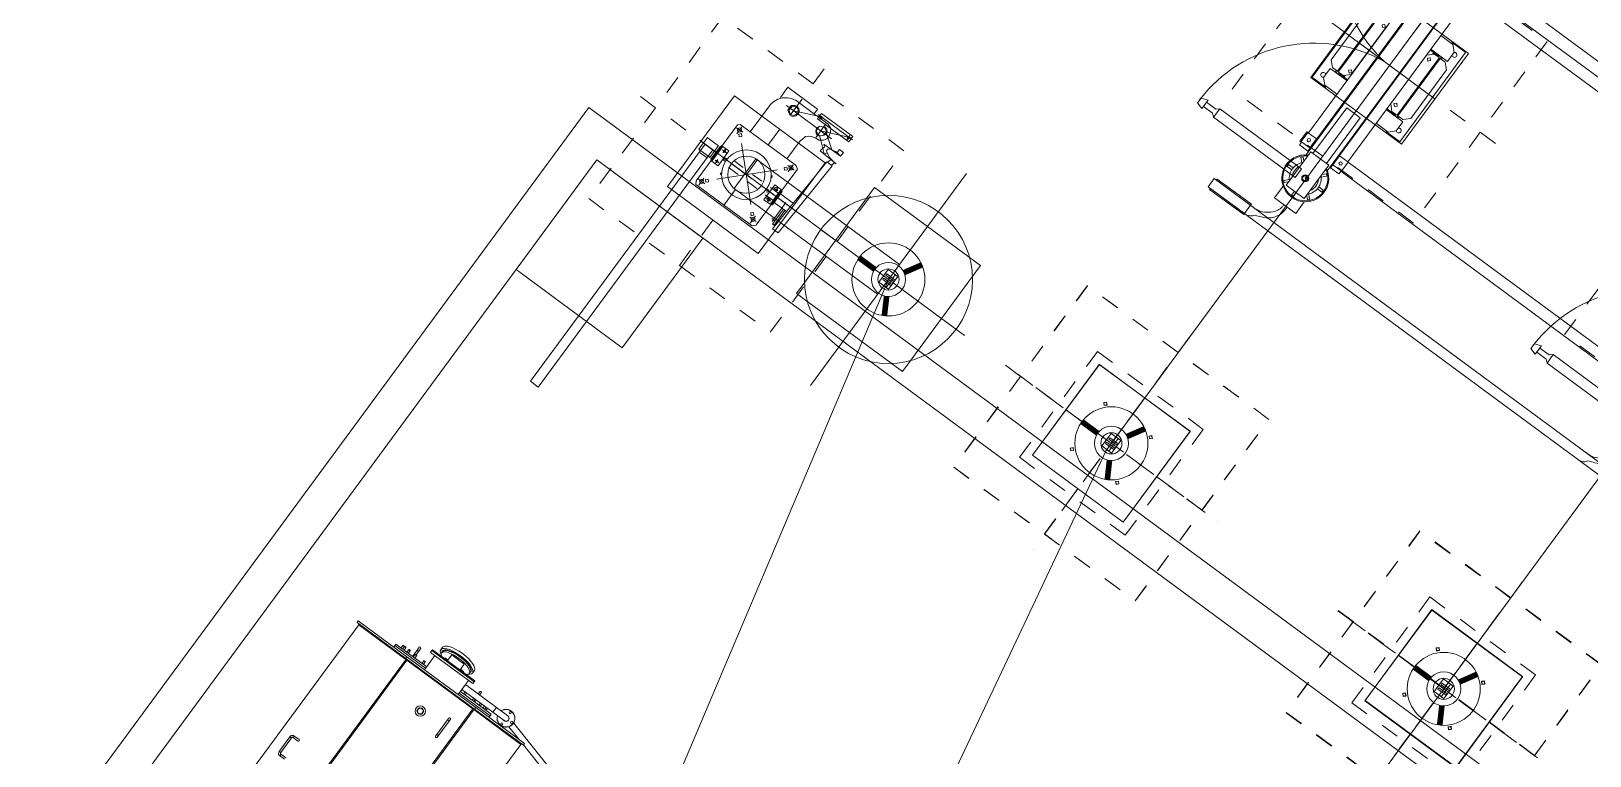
# Model space of a CAD drawing. Header units: metres. Extents: x 432095 to 435012, y 2470938 to 2473256.
# Drawn here: x 433767.35 to 433775.65, y 2471292.91 to 2471296.76 of the extents above; entities that cross this region are included whole.
import ezdxf

# ---------------------------------------------------------------- set-up
doc = ezdxf.new("R2010")
doc.units = ezdxf.units.M
doc.header["$MEASUREMENT"] = 0
doc.set_wipeout_variables(frame=1)
for name, pattern in [('MB D$0$DASHDOT', [1, 0.5, -0.25, 0, -0.25]), ('MB D$0$DASHED', [19.05, 12.7, -6.35]), ('MB D$0$HIDDEN', [0.375, 0.25, -0.125])]:
    doc.linetypes.add(name, pattern=pattern)
doc.layers.add('cong trinh tram 110kv', color=7, linetype='Continuous', lineweight=5)
doc.layers.add('MB D$0$net dut du kien lam', color=8, linetype='MB D$0$HIDDEN', lineweight=20)
doc.layers.add('MB D$0$4-Net thay', color=4, linetype='Continuous')
doc.layers.add('MB D$0$muong cap', color=4, linetype='Continuous')

# ---------------------------------------------------------------- blocks, each defined once
blk = doc.blocks.new('MB D$0$Mong TB')
at = {"layer": 'cong trinh tram 110kv', "linetype": 'MB D$0$HIDDEN', "ltscale": 1.5}
for p, q in [((0, -700.1), (0, 699.9)), ((700, -0.1), (-700, -0.1))]:
    blk.add_line(p, q, dxfattribs=at)
at = {"layer": 'cong trinh tram 110kv', "linetype": 'MB D$0$HIDDEN'}
blk.add_lwpolyline([(-600, -600.1), (600, -600.1), (600, 599.9), (-600, 599.9)], close=True, dxfattribs=at)
at = {"layer": 'cong trinh tram 110kv'}
for points in [[(-300, -300.1), (300, -300.1), (300, 299.9), (-300, 299.9)], [(-150, 160.5), (-139.4, 149.9), (-150, 139.3), (-160.6, 149.9)], [(150, 160.5), (139.4, 149.9), (150, 139.3), (160.6, 149.9)], [(-150, -160.7), (-139.4, -150.1), (-150, -139.5), (-160.6, -150.1)], [(150, -160.7), (139.4, -150.1), (150, -139.5), (160.6, -150.1)]]:
    blk.add_lwpolyline(points, close=True, dxfattribs=at)
blk = doc.blocks.new('*U37')
at = {"color": 8}
blk.add_wipeout([(950, -140), (950, 680), (-250, 680), (-250, -140)], dxfattribs=at).dxf.layer = 'MB D$0$4-Net thay'
at = {"layer": 'MB D$0$4-Net thay', "color": 8}
for centre in [(0, 260), (700, 260)]:
    blk.add_circle(centre, 10, dxfattribs=at)
blk = doc.blocks.new('*U38')
at = {"layer": 'MB D$0$muong cap', "color": 0, "linetype": 'ByBlock', "lineweight": -2, "transparency": 16777216}
blk.add_blockref('*U37', (3618, 0), dxfattribs=at)
blk = doc.blocks.new('MB D$0$CSV')
at = {"layer": 'cong trinh tram 110kv', "linetype": 'MB D$0$DASHDOT', "ltscale": 0.5}
for p, q in [((0, 445.8), (0, -445.8)), ((619.8, 0), (-619.8, 0))]:
    blk.add_line(p, q, dxfattribs=at)
at = {"layer": 'cong trinh tram 110kv', "linetype": 'MB D$0$DASHED'}
blk.add_lwpolyline([(349.8, -349.8), (349.8, -349.8), (349.8, 349.8), (-349.8, 349.8), (-349.8, -349.8), (349.8, -349.8)], dxfattribs=at)
at = {"layer": 'cong trinh tram 110kv', "linetype": 'ByBlock', "ltscale": 0.1, "const_width": 30}
for points in [[(-45.4, 78.6), (-97.2, 168.3)], [(90.7, 0), (194.4, 0)], [(-45.4, -78.6), (-97.2, -168.3)]]:
    blk.add_lwpolyline(points, dxfattribs=at)
at = {"layer": 'cong trinh tram 110kv', "linetype": 'ByBlock', "ltscale": 0.1}
for points in [[(-30.9, 41.5), (33.1, 41.5), (33.1, -41.5), (-30.9, -41.5)], [(-30.9, -41.5), (-14.4, -41.5), (-14.4, 41.5), (-30.9, 41.5)], [(-30.9, 19), (24.1, 19), (24.1, 9.9), (-30.9, 9.9)], [(-30.9, -19), (24.1, -19), (24.1, -9.9), (-30.9, -9.9)]]:
    blk.add_lwpolyline(points, close=True, dxfattribs=at)
for radius in [194.4, 90.7, 56.4]:
    blk.add_circle((0, 0), radius, dxfattribs=at)
blk = doc.blocks.new('MB D$0$MBA 63')
blk.add_lwpolyline([(98299.6, 25212.3), (99024.7, 25212.3), (99024.7, 25912.5), (98299.6, 25912.5)], close=True)
at = {"layer": 'MB D$0$net dut du kien lam', "color": 8, "linetype": 'MB D$0$DASHDOT', "ltscale": 0.5}
blk.add_line((106699.6, 30512.3), (98099.6, 30512.3), dxfattribs=at)
at = {"layer": 'MB D$0$net dut du kien lam', "color": 0, "linetype": 'ByBlock', "ltscale": 3}
for points in [[(106699.6, 25012.3), (106699.6, 36012.3), (98099.6, 36012.3), (98099.6, 25012.3)], [(106499.6, 25212.3), (106499.6, 35812.3), (98299.6, 35812.3), (98299.6, 25212.3)]]:
    blk.add_lwpolyline(points, close=True, dxfattribs=at)
blk = doc.blocks.new('72kv')
at = {"layer": 'cong trinh tram 110kv', "ltscale": 0.2}
for p, q in [((34220.8, 44710.3), (34220.8, 46462.8)), ((33520.8, 45958.8), (34920.8, 45958.8))]:
    blk.add_line(p, q, dxfattribs=at)
at = {"layer": 'cong trinh tram 110kv'}
for p, q in [((34122.8, 45958.8), (34122.8, 45010.4)), ((34318.8, 45010.4), (34318.8, 45958.8)), ((34122.8, 45010.4), (34318.8, 45010.4))]:
    blk.add_line(p, q, dxfattribs=at)
at = {"layer": 'cong trinh tram 110kv', "linetype": 'ByBlock', "lineweight": -2}
for p, q in [((34071.3, 45338.5), (34530.2, 45359.1)), ((34071.3, 45302.4), (34071.3, 45338.5)), ((34071.3, 45302.4), (34530.2, 45323)), ((34220.8, 45369.4), (34220.8, 45116.8)), ((34550.8, 45359.1), (34530.2, 45353.9)), ((34530.2, 45359.1), (34530.2, 45323)), ((34530.2, 45328.2), (34555.9, 45333.3)), ((34555.9, 45259.7), (34550.8, 45369.4)), ((34550.8, 45359.1), (34550.8, 45369.4)), ((34555.9, 45333.3), (34550.8, 45359.1)), ((34555.9, 45333.3), (34555.9, 45323)), ((34555.9, 45323), (34571.4, 45292.1)), ((34602.3, 45328.2), (34592, 45292.1)), ((34597.2, 45364.3), (34602.3, 45338.5)), ((34597.2, 45364.3), (34623, 45364.3)), ((34597.2, 45364.3), (34597.2, 45254.6)), ((34602.3, 45338.5), (34602.3, 45328.2)), ((34623, 45338.5), (34602.3, 45338.5)), ((34623, 45364.3), (34623, 45338.5)), ((34643.6, 45199.3), (34710.6, 45353.9)), ((34684.8, 45147.7), (34684.8, 45353.9)), ((34684.8, 45353.9), (34720.9, 45353.9)), ((34684.8, 45338.5), (34715.8, 45338.5)), ((34700.3, 45343.6), (34695.2, 45343.6)), ((34695.2, 45343.6), (34695.2, 45338.5)), ((34695.2, 45338.5), (34695.2, 45338.5)), ((34695.2, 45338.5), (34700.3, 45333.3)), ((34705.5, 45343.6), (34700.3, 45343.6)), ((34700.3, 45333.3), (34705.5, 45338.5)), ((34705.5, 45364.3), (34705.5, 45137.4)), ((34710.6, 45338.5), (34705.5, 45343.6)), ((34705.5, 45338.5), (34710.6, 45338.5)), ((34720.9, 45147.7), (34720.9, 45353.9)), ((34189.8, 45297.2), (34091.9, 45297.2)), ((34091.9, 45297.2), (34091.9, 45286.9)), ((34091.9, 45286.9), (34189.8, 45286.9)), ((34225.9, 45276.6), (34102.2, 45276.6)), ((34112.5, 45286.9), (34112.5, 45266.3)), ((34189.8, 45307.5), (34189.8, 45225)), ((34246.6, 45312.7), (34246.6, 45225)), ((34571.4, 45297.2), (34555.9, 45286.9)), ((34555.9, 45286.9), (34602.3, 45230.2)), ((34561.1, 45259.7), (34555.9, 45259.7)), ((34586.9, 45264.9), (34561.1, 45259.7)), ((34571.4, 45292.1), (34576.6, 45286.9)), ((34576.6, 45286.9), (34586.9, 45286.9)), ((34586.9, 45286.9), (34592, 45292.1)), ((34592, 45259.7), (34586.9, 45264.9)), ((34597.2, 45254.6), (34592, 45259.7)), ((34638.4, 45250.8), (34597.2, 45307.5)), ((34612.7, 45240.5), (34597.2, 45219.9)), ((34628.1, 45250.8), (34612.7, 45240.5)), ((34648.8, 45250.8), (34628.1, 45250.8)), ((34653.9, 45230.2), (34638.4, 45250.8)), ((34643.6, 45271.4), (34643.6, 44972.4)), ((34669.4, 45245.7), (34648.8, 45250.8)), ((34684.8, 45235.3), (34669.4, 45245.7)), ((34684.8, 45235.3), (34695.2, 45209.6)), ((34035.2, 45219.9), (34019.7, 45204.4)), ((34019.7, 45204.4), (34019.7, 44848.6)), ((34025.2, 45188.6), (34071.6, 45188.6)), ((34045.5, 45219.9), (34035.2, 45219.9)), ((34390.9, 45219.9), (34045.5, 45219.9)), ((34050.9, 45168), (34050.9, 45209.3)), ((34169.2, 45173.5), (34169.2, 45219.9)), ((34267.2, 45219.9), (34169.2, 45219.9)), ((34267.2, 45214.7), (34169.2, 45214.7)), ((34267.2, 45173.5), (34169.2, 45173.5)), ((34174.4, 45219.9), (34174.4, 45225)), ((34262, 45225), (34174.4, 45225)), ((34179.5, 45199.3), (34174.4, 45194.1)), ((34195, 45194.1), (34174.4, 45194.1)), ((34174.4, 45194.1), (34179.5, 45183.8)), ((34184.7, 45199.3), (34179.5, 45199.3)), ((34179.5, 45183.8), (34184.7, 45183.8)), ((34184.7, 45178.6), (34184.7, 45204.4)), ((34189.8, 45199.3), (34184.7, 45199.3)), ((34184.7, 45183.8), (34189.8, 45183.8)), ((34189.8, 45194.1), (34189.8, 45199.3)), ((34189.8, 45183.8), (34189.8, 45194.1)), ((34195, 45219.9), (34195, 45225)), ((34195, 45163.2), (34195, 45219.9)), ((34220.8, 45168.3), (34210.5, 45163.2)), ((34210.5, 45163.2), (34210.5, 45158)), ((34220.8, 45158), (34215.6, 45158)), ((34225.9, 45163.2), (34220.8, 45168.3)), ((34225.9, 45158), (34225.9, 45163.2)), ((34241.4, 45219.9), (34241.4, 45225)), ((34241.4, 45163.2), (34241.4, 45219.9)), ((34267.2, 45194.1), (34241.4, 45194.1)), ((34251.7, 45199.3), (34246.6, 45199.3)), ((34246.6, 45199.3), (34246.6, 45194.1)), ((34246.6, 45194.1), (34246.6, 45183.8)), ((34246.6, 45183.8), (34251.7, 45183.8)), ((34251.7, 45178.6), (34251.7, 45204.4)), ((34256.9, 45199.3), (34251.7, 45199.3)), ((34251.7, 45183.8), (34256.9, 45183.8)), ((34262, 45194.1), (34256.9, 45199.3)), ((34256.9, 45183.8), (34262, 45194.1)), ((34262, 45219.9), (34262, 45225)), ((34267.2, 45173.5), (34267.2, 45219.9)), ((34365.2, 45188.6), (34411.6, 45188.6)), ((34406.4, 45219.9), (34390.9, 45219.9)), ((34390.9, 45168), (34390.9, 45209.3)), ((34416.7, 45204.4), (34406.4, 45219.9)), ((34416.7, 45194.1), (34416.7, 45204.4)), ((34416.7, 44848.6), (34416.7, 45194.1)), ((34550.8, 45147.7), (34571.4, 45152.8)), ((34571.4, 45152.8), (34581.7, 45163.2)), ((34581.7, 45163.2), (34592, 45183.8)), ((34592, 45183.8), (34597.2, 45199.3)), ((34597.2, 45219.9), (34597.2, 45199.3)), ((34602.3, 45230.2), (34617.8, 45209.6)), ((34602.3, 45199.3), (34690, 45199.3)), ((34612.7, 45204.4), (34617.8, 45188.9)), ((34623, 45214.7), (34617.8, 45204.4)), ((34617.8, 45204.4), (34623, 45188.9)), ((34617.8, 45188.9), (34628.1, 45178.6)), ((34633.3, 45225), (34623, 45214.7)), ((34623, 45188.9), (34633.3, 45178.6)), ((34628.1, 45178.6), (34643.6, 45173.5)), ((34643.6, 45225), (34633.3, 45225)), ((34633.3, 45178.6), (34643.6, 45178.6)), ((34638.4, 45230.2), (34638.4, 45225)), ((34638.4, 45178.6), (34638.4, 45173.5)), ((34659.1, 45230.2), (34643.6, 45230.2)), ((34659.1, 45225), (34643.6, 45225)), ((34643.6, 45178.6), (34659.1, 45178.6)), ((34643.6, 45018.8), (34705.5, 45158)), ((34648.8, 45230.2), (34648.8, 45225)), ((34648.8, 45178.6), (34648.8, 45173.5)), ((34669.4, 45219.9), (34659.1, 45230.2)), ((34664.2, 45214.7), (34659.1, 45225)), ((34659.1, 45178.6), (34664.2, 45188.9)), ((34669.4, 45204.4), (34664.2, 45214.7)), ((34664.2, 45188.9), (34669.4, 45204.4)), ((34674.5, 45204.4), (34669.4, 45219.9)), ((34690, 45158), (34710.6, 45158)), ((34695.2, 45209.6), (34695.2, 45147.7)), ((34705.5, 45163.2), (34695.2, 45163.2)), ((34695.2, 45163.2), (34695.2, 45158)), ((34695.2, 45158), (34695.2, 45158)), ((34695.2, 45158), (34705.5, 45152.8)), ((34710.6, 45158), (34705.5, 45163.2)), ((34705.5, 45163.2), (34705.5, 45163.2)), ((34705.5, 45152.8), (34705.5, 45158)), ((34705.5, 45158), (34710.6, 45158)), ((34339.4, 45137.4), (34107.3, 44905.3)), ((34339.4, 44900.2), (34107.3, 45132.2)), ((34195, 45044.6), (34195, 45106.4)), ((34241.4, 45044.6), (34241.4, 45106.4)), ((34298.1, 45132.2), (34287.8, 45137.4)), ((34416.7, 45142.5), (34535.3, 45142.5)), ((34535.3, 45142.5), (34550.8, 45147.7)), ((34684.8, 45147.7), (34720.9, 45147.7)), ((34695.2, 45121.9), (34695.2, 45147.7)), ((34695.2, 44998.2), (34695.2, 45121.9)), ((34726.1, 45116.8), (34695.2, 45116.8)), ((34726.1, 45116.8), (34695.2, 45116.8)), ((34726.1, 44920.8), (34726.1, 45116.8)), ((34726.1, 44920.8), (34726.1, 45116.8)), ((34220.8, 45054.9), (34220.8, 44998.2)), ((34617.8, 45034.3), (34612.7, 45018.8)), ((34612.7, 45018.8), (34617.8, 45008.5)), ((34628.1, 45044.6), (34617.8, 45034.3)), ((34623, 45034.3), (34617.8, 45018.8)), ((34617.8, 45018.8), (34623, 45008.5)), ((34617.8, 45008.5), (34628.1, 44993)), ((34633.3, 45039.4), (34623, 45034.3)), ((34623, 45008.5), (34633.3, 44998.2)), ((34643.6, 45049.7), (34628.1, 45044.6)), ((34628.1, 44993), (34643.6, 44993)), ((34643.6, 45044.6), (34633.3, 45039.4)), ((34633.3, 44998.2), (34643.6, 44998.2)), ((34638.4, 45049.7), (34638.4, 45044.6)), ((34638.4, 44998.2), (34638.4, 44993)), ((34659.1, 45044.6), (34643.6, 45049.7)), ((34659.1, 45039.4), (34643.6, 45044.6)), ((34643.6, 44998.2), (34659.1, 44998.2)), ((34643.6, 44993), (34659.1, 44993)), ((34653.9, 45049.7), (34653.9, 45044.6)), ((34653.9, 44998.2), (34653.9, 44993)), ((34669.4, 45034.3), (34659.1, 45044.6)), ((34664.2, 45034.3), (34659.1, 45039.4)), ((34659.1, 44993), (34669.4, 45008.5)), ((34659.1, 44998.2), (34664.2, 45008.5)), ((34669.4, 45018.8), (34664.2, 45034.3)), ((34664.2, 45008.5), (34669.4, 45018.8)), ((34674.5, 45018.8), (34669.4, 45034.3)), ((34669.4, 45008.5), (34674.5, 45018.8)), ((34690, 44972.4), (34695.2, 44998.2)), ((34138.3, 44905.3), (34148.6, 44905.3)), ((34195, 44920.8), (34195, 44982.7)), ((34241.4, 44920.8), (34241.4, 44982.7)), ((34597.2, 44900.2), (34617.8, 44905.3)), ((34617.8, 44905.3), (34643.6, 44915.7)), ((34643.6, 44915.7), (34664.2, 44931.1)), ((34659.1, 44920.8), (34726.1, 44920.8)), ((34659.1, 44920.8), (34726.1, 44920.8)), ((34664.2, 44931.1), (34679.7, 44951.8)), ((34679.7, 44951.8), (34690, 44972.4)), ((34019.7, 44848.6), (34019.7, 44833.2)), ((34019.7, 44833.2), (34035.2, 44822.8)), ((34025.2, 44848.6), (34071.6, 44848.6)), ((34035.2, 44822.8), (34045.5, 44822.8)), ((34390.9, 44822.8), (34045.5, 44822.8)), ((34050.9, 44828), (34050.9, 44869.3)), ((34169.2, 44869.3), (34169.2, 44822.8)), ((34267.2, 44869.3), (34169.2, 44869.3)), ((34267.2, 44828), (34169.2, 44828)), ((34267.2, 44822.8), (34169.2, 44822.8)), ((34179.5, 44853.8), (34174.4, 44848.6)), ((34195, 44848.6), (34174.4, 44848.6)), ((34174.4, 44848.6), (34179.5, 44848.6)), ((34174.4, 44817.7), (34174.4, 44822.8)), ((34184.7, 44858.9), (34179.5, 44853.8)), ((34179.5, 44848.6), (34184.7, 44843.5)), ((34184.7, 44864.1), (34184.7, 44838.3)), ((34189.8, 44853.8), (34184.7, 44858.9)), ((34184.7, 44843.5), (34189.8, 44848.6)), ((34189.8, 44848.6), (34189.8, 44853.8)), ((34189.8, 44848.6), (34189.8, 44848.6)), ((34210.5, 44884.7), (34210.5, 44874.4)), ((34210.5, 44874.4), (34220.8, 44874.4)), ((34220.8, 44874.4), (34225.9, 44874.4)), ((34225.9, 44874.4), (34225.9, 44884.7)), ((34267.2, 44848.6), (34241.4, 44848.6)), ((34251.7, 44858.9), (34246.6, 44853.8)), ((34246.6, 44853.8), (34246.6, 44848.6)), ((34246.6, 44848.6), (34246.6, 44848.6)), ((34246.6, 44848.6), (34251.7, 44843.5)), ((34251.7, 44864.1), (34251.7, 44838.3)), ((34256.9, 44853.8), (34251.7, 44858.9)), ((34251.7, 44843.5), (34256.9, 44848.6)), ((34262, 44848.6), (34256.9, 44853.8)), ((34256.9, 44848.6), (34262, 44848.6)), ((34262, 44817.7), (34262, 44822.8)), ((34267.2, 44869.3), (34267.2, 44822.8)), ((34365.2, 44848.6), (34411.6, 44848.6)), ((34390.9, 44828), (34390.9, 44869.3)), ((34390.9, 44822.8), (34406.4, 44822.8)), ((34406.4, 44822.8), (34416.7, 44833.2)), ((34416.7, 44900.2), (34597.2, 44900.2)), ((34416.7, 44833.2), (34416.7, 44848.6)), ((32653.8, 44797.1), (32653.8, 44745.5)), ((34220.8, 44797.1), (32653.8, 44797.1)), ((34220.8, 44745.5), (32653.8, 44745.5)), ((34179.5, 44797.1), (34169.2, 44797.1)), ((34169.2, 44745.5), (34169.2, 44797.1)), ((34169.2, 44745.5), (34179.5, 44745.5)), ((34262, 44817.7), (34174.4, 44817.7)), ((34179.5, 44807.4), (34179.5, 44807.4)), ((34179.5, 44807.4), (34179.5, 44802.2)), ((34179.5, 44807.4), (34256.9, 44807.4)), ((34179.5, 44802.2), (34179.5, 44740.3)), ((34179.5, 44740.3), (34179.5, 44735.2)), ((34256.9, 44802.2), (34256.9, 44807.4)), ((34256.9, 44807.4), (34256.9, 44807.4)), ((34256.9, 44802.2), (34256.9, 44740.3)), ((34256.9, 44735.2), (34256.9, 44740.3)), ((34179.5, 44735.2), (34256.9, 44735.2))]:
    blk.add_line(p, q, dxfattribs=at)
at = {"layer": 'cong trinh tram 110kv', "linetype": 'ByBlock'}
blk.add_lwpolyline([(33870.8, 45608.8), (34570.8, 45608.8), (34570.8, 46308.8), (33870.8, 46308.8)], close=True, dxfattribs=at)
at = {"layer": 'cong trinh tram 110kv', "linetype": 'ByBlock', "ltscale": 0.1, "const_width": 30}
for points in [[(34142.2, 46004.2), (34052.5, 46056)], [(34299.4, 46004.2), (34389.1, 46056)], [(34220.8, 45868.1), (34220.8, 45764.5)]]:
    blk.add_lwpolyline(points, dxfattribs=at)
at = {"layer": 'cong trinh tram 110kv', "linetype": 'ByBlock', "ltscale": 0.1}
for points in [[(34262.2, 45989.8), (34262.2, 45925.7), (34179.3, 45925.7), (34179.3, 45989.8)], [(34179.3, 45989.8), (34179.3, 45973.3), (34262.2, 45973.3), (34262.2, 45989.8)], [(34201.8, 45989.8), (34201.8, 45934.7), (34210.9, 45934.7), (34210.9, 45989.8)], [(34239.8, 45989.8), (34239.8, 45934.7), (34230.7, 45934.7), (34230.7, 45989.8)]]:
    blk.add_lwpolyline(points, close=True, dxfattribs=at)
at = {"layer": 'cong trinh tram 110kv', "ltscale": 1500}
blk.add_circle((34220.8, 45958.8), 447.4, dxfattribs=at)
at = {"layer": 'cong trinh tram 110kv', "linetype": 'ByBlock', "ltscale": 0.1}
for radius in [194.4, 90.7, 56.4]:
    blk.add_circle((34220.8, 45958.8), radius, dxfattribs=at)
at = {"layer": 'cong trinh tram 110kv', "linetype": 'ByBlock', "lineweight": -2}
for centre in [(34050.9, 45188.6), (34390.9, 45188.6), (34050.9, 44848.6), (34390.9, 44848.6)]:
    blk.add_circle(centre, 11, dxfattribs=at)
at = {"layer": 'cong trinh tram 110kv'}
for radius in [132.2, 98.5]:
    blk.add_circle((34220.8, 45018.8), radius, dxfattribs=at)
blk = doc.blocks.new('MB D$0$mba 1')
at = {"layer": 'cong trinh tram 110kv'}
for p, q in [((-22756.1, 4823.9), (-22756.1, 7514)), ((-22756, 4823.9), (-22756, 7513.9)), ((-22445, 4818.9), (-22445, 7518.9)), ((-22437.9, 7513.9), (-22437.9, 4823.9)), ((-22002.2, 4823.9), (-22002.2, 7513.9)), ((-21995.2, 7518.9), (-21995.2, 4818.9)), ((-21684.1, 7514), (-21684.1, 4823.9)), ((-21684.1, 7513.9), (-21684.1, 4823.9)), ((-22697.4, 5616.9), (-22687.4, 5616.9)), ((-22697.4, 5520.9), (-22697.4, 5616.9)), ((-22687.4, 5520.9), (-22687.4, 5616.9)), ((-22683.9, 5633.9), (-22650, 5633.9)), ((-22683.9, 5623.9), (-22650, 5623.9)), ((-22697.4, 5520.9), (-22687.4, 5520.9)), ((-22650, 5513.9), (-22683.9, 5513.9)), ((-22650, 5503.9), (-22683.9, 5503.9)), ((-22075.1, 5058.9), (-22075.1, 5046.9)), ((-22065.1, 5046.9), (-22075.1, 5046.9)), ((-22075.1, 5046.9), (-22075.1, 4950.9)), ((-22065.1, 5046.9), (-22065.1, 5058.9)), ((-22065.1, 5046.9), (-22065.1, 4950.9)), ((-22065.1, 4950.9), (-22075.1, 4950.9)), ((-22075.1, 4950.9), (-22075.1, 4938.9)), ((-22065.1, 4938.9), (-22065.1, 4950.9)), ((-22771.1, 4818.9), (-22771.1, 4808.9)), ((-22771.1, 4818.9), (-22448.9, 4818.9)), ((-22761.1, 4818.9), (-22756.1, 4823.9)), ((-22759.6, 4818.9), (-22756, 4823.9)), ((-22756.1, 4823.9), (-22756.1, 4823.9)), ((-22756, 4823.9), (-22445, 4823.9)), ((-22448.9, 4818.9), (-22448.9, 4808.9)), ((-22448.9, 4818.9), (-21993.3, 4818.9)), ((-22448.5, 4818.9), (-22445, 4823.9)), ((-22445, 4823.9), (-22445, 4818.9)), ((-22437.9, 4818.9), (-22437.9, 4823.9)), ((-22437.9, 4823.9), (-22002.2, 4823.9)), ((-22002.2, 4818.9), (-22002.2, 4823.9)), ((-21991.6, 4818.9), (-21995.2, 4823.9)), ((-21995.2, 4818.9), (-21995.2, 4823.9)), ((-21995.2, 4823.9), (-21684.1, 4823.9)), ((-21993.3, 4818.9), (-21993.3, 4808.9)), ((-21993.3, 4818.9), (-21671.1, 4818.9)), ((-21782.7, 4755.1), (-21401.8, 4857.8)), ((-21679.1, 4818.9), (-21684.1, 4823.9)), ((-21684.1, 4823.9), (-21684.1, 4823.9)), ((-21680.6, 4818.9), (-21684.1, 4823.9)), ((-21671.1, 4818.4), (-21410.1, 4888.7)), ((-21671.1, 4818.9), (-21671.1, 4808.9)), ((-22448.9, 4808.9), (-22771.1, 4808.9)), ((-22536.1, 4798.9), (-22536.1, 4808.9)), ((-22536.1, 4798.9), (-22332.6, 4798.9)), ((-22332.6, 4798.9), (-22536.1, 4798.9)), ((-22536.1, 4788.9), (-22536.1, 4798.9)), ((-22536.1, 4788.9), (-22332.6, 4788.9)), ((-22501.1, 4772.9), (-22501.1, 4788.9)), ((-22501.1, 4772.9), (-22491.7, 4772.9)), ((-22499.1, 4770.9), (-22501.1, 4772.9)), ((-22493.1, 4770.9), (-22499.1, 4770.9)), ((-22493.1, 4770.9), (-22491.4, 4772.6)), ((-22491.7, 4772.9), (-22491.7, 4788.9)), ((-22491.7, 4772.9), (-22481.7, 4772.9)), ((-22489.7, 4770.9), (-22491.7, 4772.9)), ((-22483.7, 4770.9), (-22489.7, 4770.9)), ((-22483.7, 4770.9), (-22481.7, 4772.9)), ((-22481.7, 4772.9), (-22481.7, 4788.9)), ((-22464.2, 4772.9), (-22464.2, 4788.9)), ((-22464.2, 4772.9), (-22454.2, 4772.9)), ((-22462.2, 4770.9), (-22464.2, 4772.9)), ((-22456.2, 4770.9), (-22462.2, 4770.9)), ((-22456.2, 4770.9), (-22454.2, 4772.9)), ((-22454.2, 4772.9), (-22454.2, 4788.9)), ((-21993.3, 4808.9), (-22448.9, 4808.9)), ((-22426.1, 4788.9), (-22426.1, 4748.9)), ((-22416.1, 4748.9), (-22426.1, 4748.9)), ((-22426.1, 4748.9), (-22426.1, 4728.9)), ((-22420.5, 4772.9), (-22420.5, 4788.9)), ((-22420.5, 4772.9), (-22410.5, 4772.9)), ((-22418.5, 4770.9), (-22420.5, 4772.9)), ((-22412.5, 4770.9), (-22418.5, 4770.9)), ((-22416.1, 4770.9), (-22416.1, 4748.9)), ((-22416.1, 4728.9), (-22416.1, 4748.9)), ((-22412.5, 4770.9), (-22410.5, 4772.9)), ((-22410.5, 4772.9), (-22410.5, 4788.9)), ((-22363.6, 4772.9), (-22363.6, 4788.9)), ((-22363.6, 4772.9), (-22353.6, 4772.9)), ((-22361.6, 4770.9), (-22363.6, 4772.9)), ((-22355.6, 4770.9), (-22361.6, 4770.9)), ((-22355.6, 4770.9), (-22353.6, 4772.9)), ((-22353.6, 4772.9), (-22353.6, 4788.9)), ((-22332.6, 4714.9), (-22332.6, 4808.9)), ((-22110.1, 4772.3), (-22110.1, 4745.6)), ((-22109.7, 4774.9), (-21905.1, 4774.9)), ((-22109.7, 4742.9), (-21905.1, 4742.9)), ((-22109.6, 4775.9), (-22109.6, 4808.9)), ((-22109.6, 4798.9), (-21906.1, 4798.9)), ((-21906.1, 4798.9), (-22109.6, 4798.9)), ((-22109.6, 4788.9), (-21906.1, 4788.9)), ((-22109.6, 4714.9), (-22109.6, 4741.9)), ((-22088.6, 4774.9), (-22088.6, 4788.9)), ((-22078.6, 4774.9), (-22078.6, 4788.9)), ((-22031.6, 4774.9), (-22031.6, 4788.9)), ((-22026.1, 4742.9), (-22026.1, 4728.9)), ((-22021.6, 4774.9), (-22021.6, 4788.9)), ((-22016.1, 4788.9), (-22016.1, 4774.9)), ((-22016.1, 4728.9), (-22016.1, 4742.9)), ((-21671.1, 4808.9), (-21993.3, 4808.9)), ((-21987.9, 4774.9), (-21987.9, 4788.9)), ((-21977.9, 4774.9), (-21977.9, 4788.9)), ((-21960.5, 4774.9), (-21960.5, 4788.9)), ((-21950.5, 4774.9), (-21950.5, 4788.9)), ((-21941.1, 4774.9), (-21941.1, 4788.9)), ((-21906.1, 4798.9), (-21906.1, 4808.9)), ((-21906.1, 4788.9), (-21906.1, 4798.9)), ((-21905.1, 4774.9), (-21905.1, 4742.9)), ((-21830.1, 4774.9), (-21905.1, 4774.9)), ((-21905.1, 4742.9), (-21830.1, 4742.9)), ((-21830.4, 4775.4), (-21832.2, 4774.9)), ((-21825.9, 4743.5), (-21822, 4744.5)), ((-21791.1, 4786), (-21706, 4808.9)), ((-22081.1, 4714.9), (-22361.1, 4714.9)), ((-22361.1, 4702.9), (-22361.1, 4714.9)), ((-22361.1, 4702.9), (-22081.1, 4702.9)), ((-22081.1, 4702.9), (-22361.1, 4702.9)), ((-22361.1, 4696.9), (-22361.1, 4702.9)), ((-22361.1, 4696.9), (-22081.1, 4696.9)), ((-22326.1, 4654.9), (-22326.1, 4671.3)), ((-22313.1, 4673.2), (-22313.1, 4682.6)), ((-22303, 4696.9), (-22304.9, 4695.6)), ((-22282.6, 4696.9), (-22282.6, 4692.9)), ((-22262.6, 4692.9), (-22282.6, 4692.9)), ((-22262.6, 4658.9), (-22262.6, 4696.9)), ((-22179.6, 4658.9), (-22262.6, 4658.9)), ((-22179.6, 4696.9), (-22179.6, 4658.9)), ((-22179.6, 4692.9), (-22159.6, 4692.9)), ((-22159.6, 4692.9), (-22159.6, 4696.9)), ((-22139.1, 4696.9), (-22137.3, 4695.6)), ((-22129.1, 4673.2), (-22129.1, 4682.6)), ((-22116.1, 4654.9), (-22116.1, 4671.3)), ((-22081.1, 4702.9), (-22081.1, 4714.9)), ((-22081.1, 4696.9), (-22081.1, 4702.9))]:
    blk.add_line(p, q, dxfattribs=at)
for centre, radius in [((-22220.1, 4998.9), 27.5), ((-22220.1, 4998.9), 15), ((-21830.1, 4796.4), 6), ((-21792.6, 4758.9), 6), ((-21830.1, 4721.4), 6)]:
    blk.add_circle(centre, radius, dxfattribs=at)
for centre, radius, start, end in [((-22070.1, 5058.9), 5, 0, 180), ((-22070.1, 4938.9), 5, 180, 0), ((-21830.1, 4758.9), 47.5, 199.68459, 160.31541), ((-21830.1, 4758.9), 46.5, 200.12601, 159.87399), ((-21830.1, 4758.9), 16.5, 255.85889, 104.14111), ((-21830.1, 4758.9), 16, 270, 90), ((-22421.1, 4728.9), 5, 180, 0), ((-22021.1, 4728.9), 5, 180, 0)]:
    blk.add_arc(centre, radius, start, end, dxfattribs=at)
for centre, major_axis, ratio, start_param, end_param in [((-22683.9, 5628.9), (0, -5), 0.707107, 0, 3.141593), ((-22683.9, 5508.9), (0, 5), 0.707107, 3.141593, 6.283185), ((-22650, 5508.9), (0, 5), 0.707107, 3.141593, 6.283185), ((-22221.1, 4671.3), (-105, 0), 0.34202, 5.728247, 9.979716), ((-22221.1, 4654.9), (105, 0), 0.34202, 3.141593, 6.283185), ((-22221.1, 4682.6), (-92, 0), 0.34202, 5.857002, 9.850961), ((-22221.1, 4671.3), (-94, 0), 0.34202, 6.076534, 9.63143), ((-22221.1, 4673.2), (92, 0), 0.34202, 3.141593, 6.283185)]:
    blk.add_ellipse(centre, major_axis=major_axis, ratio=ratio, start_param=start_param, end_param=end_param, dxfattribs=at)
for points, knots in [([(-22697.4, 5616.9), (-22697.4, 5618.6), (-22697.2, 5620.2), (-22696.5, 5623.3), (-22696, 5624.9), (-22694.5, 5627.7), (-22693.6, 5629), (-22691.4, 5631.3), (-22690.1, 5632.2), (-22687.3, 5633.5), (-22685.9, 5633.9), (-22684.3, 5633.9), (-22684.1, 5633.9), (-22683.9, 5633.9)], [1.570796, 1.570796, 1.570796, 1.570796, 1.884956, 1.884956, 2.199115, 2.199115, 2.513274, 2.513274, 2.827433, 2.827433, 3.106367, 3.106367, 3.141593, 3.141593, 3.141593, 3.141593]), ([(-22687.4, 5616.9), (-22687.4, 5617.7), (-22687.3, 5618.4), (-22687.1, 5619.8), (-22686.9, 5620.5), (-22686.4, 5621.6), (-22686.1, 5622.1), (-22685.6, 5622.9), (-22685.3, 5623.2), (-22684.8, 5623.7), (-22684.5, 5623.8), (-22684.2, 5623.9), (-22684, 5623.9), (-22683.9, 5623.9)], [1.570796, 1.570796, 1.570796, 1.570796, 1.831647, 1.831647, 2.090431, 2.090431, 2.34462, 2.34462, 2.598357, 2.598357, 2.875988, 2.875988, 3.141593, 3.141593, 3.141593, 3.141593]), ([(-22683.9, 5503.9), (-22685.2, 5503.9), (-22686.6, 5504.2), (-22689.1, 5505.1), (-22690.3, 5505.9), (-22692.6, 5507.7), (-22693.6, 5508.9), (-22695.3, 5511.6), (-22696, 5513), (-22696.9, 5516.1), (-22697.2, 5517.7), (-22697.4, 5519.9), (-22697.4, 5520.4), (-22697.4, 5520.9)], [0, 0, 0, 0, 0.257746, 0.257746, 0.530153, 0.530153, 0.838958, 0.838958, 1.153118, 1.153118, 1.467277, 1.467277, 1.570796, 1.570796, 1.570796, 1.570796]), ([(-22683.9, 5513.9), (-22684.1, 5513.9), (-22684.2, 5514), (-22684.7, 5514.2), (-22685, 5514.4), (-22685.6, 5515), (-22685.9, 5515.4), (-22686.4, 5516.4), (-22686.7, 5516.9), (-22687.1, 5518.1), (-22687.2, 5518.8), (-22687.4, 5520), (-22687.4, 5520.5), (-22687.4, 5520.9)], [0, 0, 0, 0, 0.314159, 0.314159, 0.628319, 0.628319, 0.892728, 0.892728, 1.145359, 1.145359, 1.401256, 1.401256, 1.570796, 1.570796, 1.570796, 1.570796]), ([(-22109.6, 4741.9), (-22109.6, 4741.9), (-22109.6, 4742), (-22109.7, 4742.5), (-22109.7, 4742.8), (-22109.8, 4743.7), (-22109.9, 4744.2), (-22110.1, 4745.5), (-22110.2, 4746.2), (-22110.3, 4747.7), (-22110.4, 4748.5), (-22110.6, 4750.4), (-22110.6, 4751.4), (-22110.8, 4753.5), (-22110.8, 4754.6), (-22110.9, 4756.8), (-22110.9, 4757.9), (-22110.9, 4760), (-22110.9, 4761.1), (-22110.8, 4763.3), (-22110.8, 4764.4), (-22110.6, 4766.5), (-22110.6, 4767.5), (-22110.4, 4769.4), (-22110.3, 4770.2), (-22110.2, 4771.7), (-22110.1, 4772.4), (-22109.9, 4773.7), (-22109.8, 4774.2), (-22109.7, 4775.1), (-22109.7, 4775.4), (-22109.6, 4775.8), (-22109.6, 4775.9), (-22109.6, 4775.9)], [2.565773, 2.565773, 2.565773, 2.565773, 2.886491, 2.886491, 3.20721, 3.20721, 3.527929, 3.527929, 3.848647, 3.848647, 4.169372, 4.169372, 4.490096, 4.490096, 4.810821, 4.810821, 5.131546, 5.131546, 5.45227, 5.45227, 5.772995, 5.772995, 6.093719, 6.093719, 6.414444, 6.414444, 6.735163, 6.735163, 7.055881, 7.055881, 7.3766, 7.3766, 7.697318, 7.697318, 7.697318, 7.697318])]:
    blk.add_open_spline(points, degree=3, knots=knots, dxfattribs=at)
for points in [[(-22220.1, 5017.4), (-22228.1, 5012.8), (-22236.1, 5008.2)], [(-22236.1, 5008.2), (-22236.1, 4998.9), (-22236.1, 4989.7)], [(-22236.1, 4989.7), (-22228.1, 4985.1), (-22220.1, 4980.5)], [(-22204.1, 5008.2), (-22212.1, 5012.8), (-22220.1, 5017.4)], [(-22220.1, 4980.5), (-22212.1, 4985.1), (-22204.1, 4989.7)], [(-22204.1, 4989.7), (-22204.1, 4998.9), (-22204.1, 5008.2)]]:
    blk.add_rational_spline(points, [1.65280398304, 1.90849364905, 1.65280398304], degree=2, dxfattribs=at)
blk = doc.blocks.new('MB D$0$DCL2L')
at = {"layer": 'cong trinh tram 110kv', "linetype": 'ByBlock'}
for p, q in [((2135, 930), (2135, 853.6)), ((2135, 930), (2275, 930)), ((2275, 930), (2275, 853.6)), ((2127.9, 835.6), (2119.4, 827.1)), ((2145, 818.5), (2127.9, 835.6)), ((2145, 840), (2265, 840)), ((2145, 620), (2145, 840)), ((2211, 865), (2199, 865)), ((2199, 865), (2199, 840)), ((2211, 840), (2211, 865)), ((2265, 840), (2265, 620)), ((2282.1, 835.6), (2265, 818.5)), ((2290.6, 827.1), (2282.1, 835.6)), ((585.6, 777.7), (602.4, 763.8)), ((2120.2, 756), (2090, 756)), ((2090, 756), (2090, 744)), ((2119.4, 827.1), (2140.8, 805.7)), ((2196, 750), (2205, 750)), ((2196, 741), (2196, 750)), ((2205, 750), (2205, 741)), ((2269.2, 805.7), (2290.6, 827.1)), ((2320, 756), (2289.8, 756)), ((2320, 744), (2320, 756)), ((2790.6, 777.7), (2807.4, 763.8)), ((585.6, 722.3), (602.4, 736.2)), ((2090, 744), (2120.2, 744)), ((2140.8, 694.3), (2119.4, 672.9)), ((2119.4, 672.9), (2127.9, 664.4)), ((2127.9, 664.4), (2145, 681.5)), ((2205, 741), (2196, 741)), ((2265, 681.5), (2282.1, 664.4)), ((2290.6, 672.9), (2269.2, 694.3)), ((2282.1, 664.4), (2290.6, 672.9)), ((2289.8, 744), (2320, 744)), ((2790.6, 722.3), (2807.4, 736.2)), ((130, 608), (2075, 608)), ((2072, 605), (2074, 605)), ((2072, 545), (2072, 605)), ((2122, 605), (2074, 605)), ((2075, 625), (2075, 605)), ((2075, 625), (2130, 625)), ((2129, 605), (2122, 605)), ((2129, 605), (2131, 605)), ((2129, 545), (2129, 605)), ((2130, 625), (2130, 605)), ((2130, 608), (2135, 608)), ((2135, 605), (2131, 605)), ((2135, 646.4), (2135, -646.4)), ((2265, 620), (2145, 620)), ((2160, 620), (2160, 317)), ((2250, 620), (2250, 317)), ((2275, 646.4), (2275, -646.4)), ((2275, 608), (2280, 608)), ((2275, 605), (2279, 605)), ((2281, 605), (2279, 605)), ((2335, 625), (2280, 625)), ((2280, 605), (2280, 625)), ((2281, 605), (2281, 545)), ((2281, 605), (2288, 605)), ((2288, 605), (2336, 605)), ((2335, 605), (2335, 625)), ((2335, 608), (2345, 608)), ((2338, 605), (2336, 605)), ((2338, 605), (2338, 545)), ((2345, 545), (2345, 608)), ((133, 545), (2072, 545)), ((2072, 545), (2074, 545)), ((2122, 545), (2074, 545)), ((2075, 545), (2075, -545)), ((2129, 545), (2122, 545)), ((2129, 545), (2131, 545)), ((2130, 545), (2130, -545)), ((2135, 545), (2131, 545)), ((2275, 545), (2279, 545)), ((2281, 545), (2279, 545)), ((2280, -545), (2280, 545)), ((2281, 545), (2288, 545)), ((2288, 545), (2336, 545)), ((2335, -545), (2335, 545)), ((2338, 545), (2336, 545)), ((2338, 545), (2345, 545)), ((1915, 295), (1920, 295)), ((1915, -295), (1915, 295)), ((1986, 295), (1920, 295)), ((1995, 290), (1965, 260)), ((1965, 260), (1965, 200)), ((1996.2, 295), (1986, 295)), ((2075, 290), (1995, 290)), ((1996.2, 295), (2005, 295)), ((1997, 290), (1997, 291)), ((2005, 295), (2005, 290)), ((2135, 290), (2130, 290)), ((2250, 317), (2160, 317)), ((2200, -317), (2200, 317)), ((2280, 290), (2275, 290)), ((2415, 290), (2335, 290)), ((2405, 295), (2413.8, 295)), ((2405, 290), (2405, 295)), ((2413, 291), (2413, 290)), ((2413.8, 295), (2424, 295)), ((2445, 260), (2415, 290)), ((2424, 295), (2490, 295)), ((2445, 260), (2445, 200)), ((2495, 295), (2490, 295)), ((2495, 295), (2495, -295)), ((1972, 190), (1942, 160)), ((2075, 200), (1965, 200)), ((2005, 190), (1972, 190)), ((1997, 190), (1997, 200)), ((2005, 190), (2005, 200)), ((2005, -190), (2005, 190)), ((2011, 185), (2011, 141.5)), ((2012.5, 190), (2044, 190)), ((2015.3, 192.7), (2015.3, 190)), ((2063.5, 194), (2020, 194)), ((2074, 160), (2044, 190)), ((2075, 194), (2063.5, 194)), ((2068, 200), (2068, 198.5)), ((2135, 200), (2130, 200)), ((2135, 194), (2130, 194)), ((2280, 200), (2275, 200)), ((2280, 194), (2275, 194)), ((2445, 200), (2335, 200)), ((2346.5, 194), (2335, 194)), ((2366, 190), (2336, 160)), ((2342, 198.5), (2342, 200)), ((2390, 194), (2346.5, 194)), ((2359.3, 194), (2359.3, 183.3)), ((2397.5, 190), (2366, 190)), ((2387.6, 193), (2387.6, 194)), ((2399, 141.5), (2399, 185)), ((2405, 200), (2405, 190)), ((2405, 190), (2405, -190)), ((2405, 190), (2438, 190)), ((2413, 200), (2413, 190)), ((2468, 160), (2438, 190)), ((1942, -160), (1942, 160)), ((2006.5, 137), (2005, 137)), ((2011, 141.5), (2011, -141.5)), ((2074, 160), (2074, -160)), ((2075, 154), (2074, 154)), ((2135, 154), (2130, 154)), ((2280, 154), (2275, 154)), ((2336, 154), (2335, 154)), ((2336, -160), (2336, 160)), ((2399, -141.5), (2399, 141.5)), ((2405, 137), (2403.5, 137)), ((2468, 160), (2468, -160)), ((2490, 0), (1910, 0)), ((1942, -160), (1972, -190)), ((2005, -137), (2006.5, -137)), ((2011, -141.5), (2011, -185)), ((2044, -190), (2074, -160)), ((2074, -154), (2075, -154)), ((2130, -154), (2135, -154)), ((2275, -154), (2280, -154)), ((1965, -260), (1965, -200)), ((1965, -200), (2075, -200)), ((2005, -190), (1972, -190)), ((1997, -200), (1997, -190)), ((2005, -200), (2005, -190)), ((2012.5, -190), (2044, -190)), ((2020, -194), (2063.5, -194)), ((2022.4, -193), (2022.4, -194)), ((2050.7, -194), (2050.7, -183.3)), ((2063.5, -194), (2075, -194)), ((2068, -198.5), (2068, -200)), ((2130, -194), (2135, -194)), ((2130, -200), (2135, -200)), ((1915, -295), (1920, -295)), ((1986, -295), (1920, -295)), ((1965, -260), (1995, -290)), ((1996.2, -295), (1986, -295)), ((1995, -290), (2075, -290)), ((2005, -295), (1996.2, -295)), ((1997, -291), (1997, -290)), ((2005, -290), (2005, -295)), ((2072, -545), (133, -545)), ((2075, -608), (130, -608))]:
    blk.add_line(p, q, dxfattribs=at)
for points in [[(2595.4, 1093.2), (2595.4, 1038.2), (-2045.9, 1038.2), (-2045.9, 1093.2)], [(2595.4, 1093.2), (2595.4, 1038.2), (2354.1, 1038.2), (2354.1, 1093.2)], [(585.6, 777.7), (585.6, 722.3), (46.1, 722.3), (46.1, 777.7)], [(700.4, 766.9), (700.4, 735.4), (663.5, 722.3), (663.5, 777.7)], [(2790.6, 777.7), (2790.6, 722.3), (2251.1, 722.3), (2251.1, 777.7)], [(2905.4, 766.9), (2905.4, 735.4), (2868.5, 722.3), (2868.5, 777.7)]]:
    blk.add_lwpolyline(points, close=True, dxfattribs=at)
for points in [[(2354.1, 1093.2), (2354.1, 1099.8), (2579.7, 1099.8), (2579.7, 1093.2)], [(2354.1, 1093.2), (2354.1, 1099.8), (2579.7, 1099.8), (2579.7, 1093.2)], [(2579.7, 1038.2), (2579.7, 1031.5), (2354.1, 1031.5), (2354.1, 1038.2)], [(2579.7, 1038.2), (2579.7, 1031.5), (2354.1, 1031.5), (2354.1, 1038.2)], [(602.4, 763.8), (663.5, 763.8), (663.5, 736.2), (602.4, 736.2)], [(2807.4, 763.8), (2868.5, 763.8), (2868.5, 736.2), (2807.4, 736.2)]]:
    blk.add_lwpolyline(points, dxfattribs=at)
for centre, radius in [((2205, 750), 19), ((2205, 750), 14), ((2100, 575), 9), ((2310, 575), 9)]:
    blk.add_circle(centre, radius, dxfattribs=at)
for centre, radius, start, end in [((2205, 750), 125, 298.6854, 241.3146), ((2205, 750), 120, 300, 240), ((-65.4, 760.6), 766.4, 277.08925, 359.25049), ((2205, 750), 85, 134.90087, 225.09913), ((2205, 750), 70.1, 148.85988, 211.14012), ((2139.6, 760.6), 766.4, 277.08925, 359.25049), ((2205, 750), 85, 314.90087, 45.09913), ((2205, 750), 70.1, 328.85988, 31.14012), ((2100, 590), 7, 246.78725, 293.21275), ((2310, 590), 7, 246.78725, 293.21275), ((1955, 250), 13, 39.71514, 320.28486), ((1986, 291), 11, 0, 21.32369), ((2424, 291), 11, 158.67631, 180), ((2455, 250), 13, 219.71514, 140.28486), ((2020, 185), 9, 90, 180), ((2063.5, 198.5), 4.5, 270, 0), ((2346.5, 198.5), 4.5, 180, 270), ((2390, 185), 9, 0, 90), ((2006.5, 141.5), 4.5, 270, 0), ((2403.5, 141.5), 4.5, 180, 270), ((2139.5, -760.6), 766.5, 0.731, 82.90839), ((2006.5, -141.5), 4.5, 0, 90), ((1955, -250), 13, 39.71514, 320.28486), ((2020, -185), 9, 180, 270), ((2063.5, -198.5), 4.5, 0, 90), ((1986, -291), 11, 338.67631, 0)]:
    blk.add_arc(centre, radius, start, end, dxfattribs=at)
for centre, major_axis, start_param, end_param in [((2366.4, 184), (0, 6), 0.096272, 1.134688), ((2385.5, 193), (0, 3), 3.141593, 4.712389), ((2024.5, -193), (0, 3), 0, 1.570796), ((2043.6, -184), (0, 6), 3.237864, 4.27628)]:
    blk.add_ellipse(centre, major_axis=major_axis, ratio=0.707107, start_param=start_param, end_param=end_param, dxfattribs=at)
for points, knots in [([(149.1, 1093.2), (137.9, 1091.8), (117.3, 1089.3), (104.1, 1073.5), (98.1, 1066.2)], [0, 0, 0, 0, 32.303094, 59.640389, 59.640389, 59.640389, 59.640389]), ([(2354.1, 1093.2), (2342.9, 1091.8), (2322.3, 1089.3), (2309.1, 1073.5), (2303.1, 1066.2)], [0, 0, 0, 0, 32.303094, 59.640389, 59.640389, 59.640389, 59.640389]), ([(98.1, 1066.2), (87.4, 1062.4), (60.5, 1052.7), (15, 1027.5), (-12.8, 978), (-13, 942.8), (-13, 930.1)], [0, 0, 0, 0, 34.058943, 85.88925, 153.134698, 191.010686, 191.010686, 191.010686, 191.010686]), ([(149.1, 1038.2), (127.3, 1038.5), (92.1, 1039.1), (47.5, 1011.4), (17.2, 982.4), (9.4, 950.2), (8.6, 935.3), (8.3, 930)], [0, 0, 0, 0, 63.404862, 102.845867, 154.560455, 183.775775, 199.614883, 199.614883, 199.614883, 199.614883]), ([(2303.1, 1066.2), (2292.4, 1062.4), (2265.5, 1052.7), (2220, 1027.5), (2192.2, 978), (2192, 942.8), (2192, 930.1)], [0, 0, 0, 0, 34.058943, 85.88925, 153.134698, 191.010686, 191.010686, 191.010686, 191.010686]), ([(2354.1, 1038.2), (2332.3, 1038.5), (2297.1, 1039.1), (2252.5, 1011.4), (2222.2, 982.4), (2214.4, 950.2), (2213.6, 935.3), (2213.3, 930)], [0, 0, 0, 0, 63.404862, 102.845867, 154.560455, 183.775775, 199.614883, 199.614883, 199.614883, 199.614883])]:
    blk.add_open_spline(points, degree=3, knots=knots, dxfattribs=at)

msp = doc.modelspace()

# ---------------------------------------------------------------- linework, layer by layer
at = {"layer": 'cong trinh tram 110kv'}
for points in [[(433779.402, 2471295.2384), (433774.8277, 2471298.609), (433774.1752, 2471297.7234), (433778.7495, 2471294.3529)], [(433770.4069, 2471291.8788), (433771.9154, 2471295.4415)]]:
    msp.add_lwpolyline(points, dxfattribs=at)

# ---------------------------------------------------------------- block references
at = {"layer": 'cong trinh tram 110kv', "zscale": 0.001}
for name, p, xscale, yscale, rotation in [('MB D$0$Mong TB', (433771.1586, 2471295.9991), 0.001000000032834317, 0.001000000032834317, 143.6153590623919), ('72kv', (433714.6163, 2471295.1549), -0.001000000045165598, 0.00100000003283925, 233.6153637256497), ('MB D$0$Mong TB', (433773.1018, 2471294.5699), 0.001000000032834317, 0.001000000032834317, 143.6153590623919), ('MB D$0$Mong TB', (433773.1024, 2471294.5693), 0.001000000032834317, 0.001000000032834317, 143.6153590623919), ('MB D$0$CSV', (433773.1025, 2471294.5694), -0.001000000032834317, 0.00100000003283925, 323.6153590623919), ('MB D$0$Mong TB', (433774.8729, 2471293.2648), 0.001000000032834317, 0.001000000032834317, 143.6153590623919), ('MB D$0$CSV', (433774.8724, 2471293.2627), -0.001000000032834317, 0.00100000003283925, 323.6153590623919)]:
    msp.add_blockref(name, p, dxfattribs=dict(at, xscale=xscale, yscale=yscale, rotation=rotation))

# ---------------------------------------------------------------- next in the draw order: block references
at = {"layer": 'cong trinh tram 110kv', "xscale": 0.001000000032834317, "yscale": 0.001000000032834317, "zscale": 0.001, "rotation": 143.6153590623919}
msp.add_blockref('*U38', (433779.3148, 2471294.9549), dxfattribs=at)

# ---------------------------------------------------------------- next in the draw order: linework, layer by layer
at = {"layer": 'cong trinh tram 110kv'}
for points in [[(433778.2923, 2471301.6143), (433778.2923, 2471301.6143), (433777.6169, 2471299.938), (433776.0682, 2471298.5948), (433774.5839, 2471296.5806), (433773.0742, 2471294.5306), (433771.4351, 2471291.0591)], [(433775.9101, 2471294.6718), (433774.8439, 2471293.224), (433772.6105, 2471290.193)]]:
    msp.add_lwpolyline(points, dxfattribs=at)

# ---------------------------------------------------------------- next in the draw order: block references
at = {"layer": 'cong trinh tram 110kv', "zscale": 0.001}
for name, p, xscale, yscale, rotation in [('MB D$0$DCL2L', (433776.355, 2471295.2756), 0.001000000032834317, 0.001000000032834317, 143.6153590623919), ('MB D$0$Mong TB', (433774.5839, 2471296.5805), -0.001000000032834317, 0.00100000003283925, 143.6153590623919), ('MB D$0$MBA 63', (433808.3774, 2471390.1698), 0.001000000045165598, 0.00100000003283925, 233.6153637256497), ('MB D$0$Mong TB', (433776.355, 2471295.2755), -0.001000000032834317, 0.00100000003283925, 143.6153590623919), ('MB D$0$mba 1', (433790.2762, 2471283.9879), -0.001000000032834317, 0.00100000003283925, 143.6153590623919), ('MB D$0$Mong TB', (433774.8723, 2471293.2626), 0.001000000032834317, 0.001000000032834317, 143.6153590623919)]:
    msp.add_blockref(name, p, dxfattribs=dict(at, xscale=xscale, yscale=yscale, rotation=rotation))

doc.saveas('drawing.dxf')
